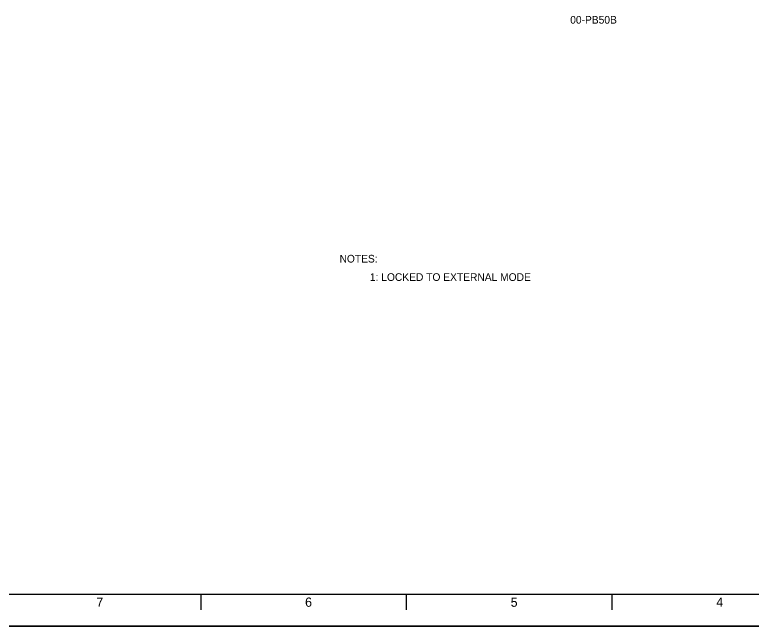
# Model space of a CAD drawing. Extents: x 0 to 841, y 0 to 594.
# Drawn here: x 358.6 to 599.8, y 0 to 199.6 of the extents above; entities that cross this region are included whole.
import ezdxf

# ---------------------------------------------------------------- set-up
doc = ezdxf.new("R2010")
doc.units = 0
for name, color, linetype in [('01-LIN-025-A', 7, 'Continuous'), ('08-LIN-050-A', 7, 'Continuous'), ('09-LIN-050-B', 7, 'Continuous'), ('12-LIN-100-A', 7, 'Continuous')]:
    doc.layers.add(name, color=color, linetype=linetype)

msp = doc.modelspace()

# ---------------------------------------------------------------- linework, layer by layer
at = {"layer": '01-LIN-025-A'}
for p, q in [((419.3, 10.38), (419.3, 5.35)), ((486.46, 10.38), (486.46, 5.35)), ((553.61, 10.38), (553.61, 5.35))]:
    msp.add_line(p, q, dxfattribs=at)
at = {"layer": '08-LIN-050-A'}
msp.add_line((648.95, 10.38), (10.33, 10.38), dxfattribs=at)
at = {"layer": '09-LIN-050-B'}
msp.add_lwpolyline([(0, 0), (841, 0), (841, 594), (0, 594)], close=True, dxfattribs=at)
at = {"layer": '12-LIN-100-A'}
msp.add_lwpolyline([(0, 594), (841, 594), (841, 0), (0, 0)], close=True, dxfattribs=at)

# ---------------------------------------------------------------- texts
at = {"layer": '01-LIN-025-A'}
for s, p in [('7', (385.24, 6.35)), ('6', (453.4, 6.35)), ('5', (520.56, 6.35)), ('4', (587.72, 6.35))]:
    msp.add_text(s, height=3.02, dxfattribs=at).set_placement(p)
at = {"layer": '12-LIN-100-A'}
for s, p in [('00-PB50B', (540, 196.75)), ('NOTES:', (464.65, 118.75)), ('1: LOCKED TO EXTERNAL MODE', (474.57, 112.75))]:
    msp.add_text(s, height=2.5, dxfattribs=at).set_placement(p)

doc.saveas('drawing.dxf')
